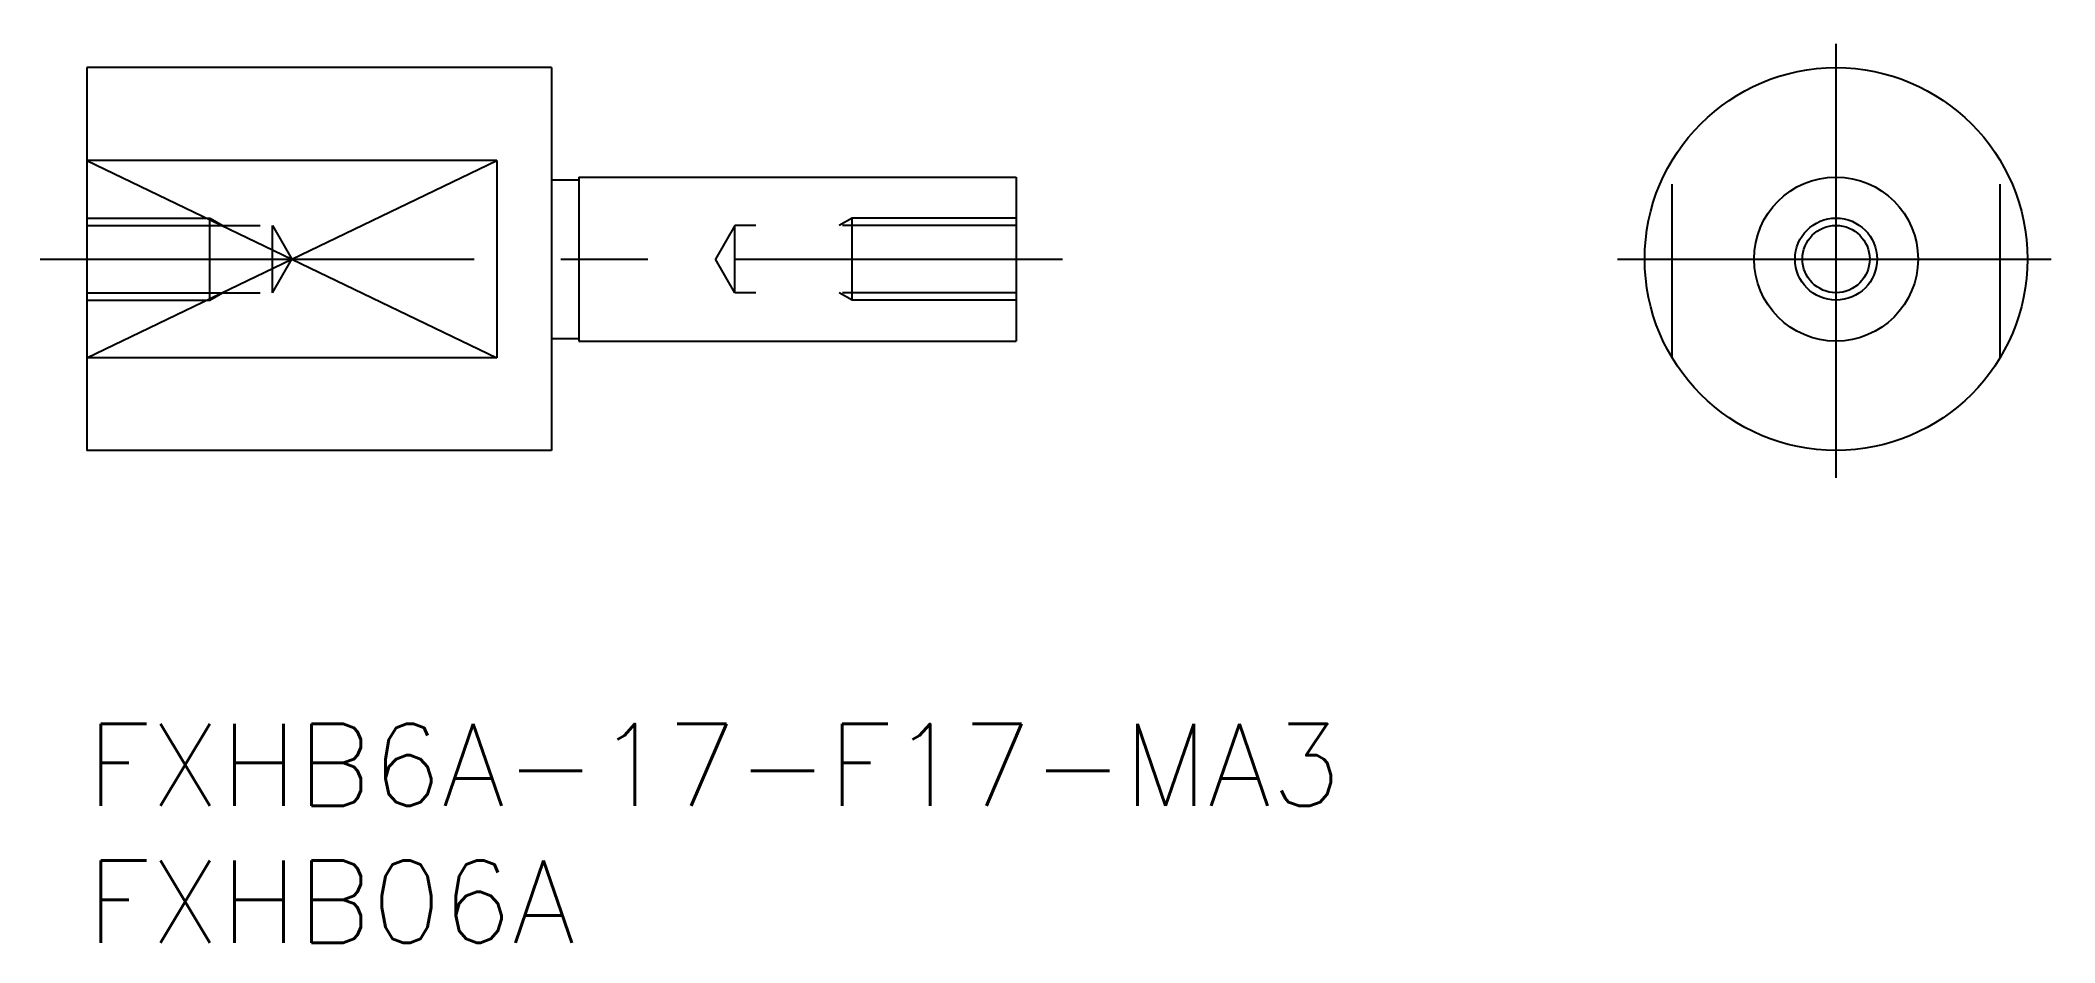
# Model space of a CAD drawing. Extents: x -1.7 to 72, y -8 to 25.
import ezdxf

# ---------------------------------------------------------------- set-up
doc = ezdxf.new("R2010")
doc.units = 0
doc.header["$LTSCALE"] = 0.5
doc.linetypes.add('CENTER', pattern=[50.8, 31.75, -6.35, 6.35, -6.35])
doc.linetypes.add('DASHED', pattern=[19.05, 12.7, -6.35])
for name, color, linetype in [('MSM_CENTER', 1, 'CENTER'), ('MSM_CONTINUOUS', 7, 'CONTINUOUS'), ('MSM_DASHED', 4, 'DASHED'), ('MSM_NARROW', 5, 'CONTINUOUS'), ('MSM_PART_NUMBER', 7, 'CONTINUOUS')]:
    doc.layers.add(name, color=color, linetype=linetype)
doc.styles.get("Standard").update_dxf_attribs({"font": 'txt.shx', "height": 3, "bigfont": 'bigfont.shx'})

# ---------------------------------------------------------------- blocks, each defined once
blk = doc.blocks.new('*U4')
at = {"layer": 'MSM_PART_NUMBER'}
blk.add_text('FXHB6A-17-F17-MA3', height=3, dxfattribs=at).set_placement((0, -3))
blk = doc.blocks.new('*U5')
at = {"layer": 'MSM_PART_NUMBER'}
blk.add_text('FXHB06A', height=3, dxfattribs=at).set_placement((0, -8))

msp = doc.modelspace()

# ---------------------------------------------------------------- linework, layer by layer
at = {"layer": 'MSM_CENTER'}
for p, q in [((64, 9), (64, 25)), ((-1.7, 17), (35.7, 17)), ((56, 17), (72, 17))]:
    msp.add_line(p, q, dxfattribs=at)
at = {"layer": 'MSM_CONTINUOUS'}
for p, q in [((0, 24), (0, 10)), ((17, 24), (0, 24)), ((17, 24), (17, 10)), ((15, 20.606), (0, 20.606)), ((15, 20.606), (15, 13.394)), ((17, 19.9), (18, 19.9)), ((18, 20), (34, 20)), ((18, 20), (18, 14)), ((34, 20), (34, 14)), ((17, 14.1), (18, 14.1)), ((15, 13.394), (0, 13.394)), ((18, 14), (34, 14)), ((17, 10), (0, 10))]:
    msp.add_line(p, q, dxfattribs=at)
for radius in [7, 3, 1.23]:
    msp.add_circle((64, 17), radius, dxfattribs=at)
at = {"layer": 'MSM_DASHED'}
for p, q in [((58, 13.394), (58, 20.606)), ((70, 13.394), (70, 20.606)), ((0, 18.5), (4.5, 18.5)), ((4.5, 18.5), (4.969, 18.229)), ((4.5, 15.5), (4.5, 18.5)), ((28, 18.5), (27.531, 18.229)), ((34, 18.5), (28, 18.5)), ((28, 15.5), (28, 18.5)), ((0, 18.229), (6.79, 18.229)), ((6.79, 15.77), (6.79, 18.229)), ((6.79, 18.229), (7.5, 17)), ((23.71, 18.229), (23, 17)), ((34, 18.229), (23.71, 18.229)), ((23.71, 15.77), (23.71, 18.229)), ((6.79, 15.77), (7.5, 17)), ((23.71, 15.77), (23, 17)), ((0, 15.77), (6.79, 15.77)), ((0, 15.5), (4.5, 15.5)), ((4.5, 15.5), (4.969, 15.77)), ((34, 15.77), (23.71, 15.77)), ((28, 15.5), (27.531, 15.77)), ((34, 15.5), (28, 15.5))]:
    msp.add_line(p, q, dxfattribs=at)
at = {"layer": 'MSM_NARROW'}
for p, q in [((0, 20.606), (15, 13.394)), ((0, 13.394), (15, 20.606))]:
    msp.add_line(p, q, dxfattribs=at)
msp.add_circle((64, 17), 1.5, dxfattribs=at)

# ---------------------------------------------------------------- block references
at = {"layer": 'MSM_CONTINUOUS'}
for name in ['*U4', '*U5']:
    msp.add_blockref(name, (0, 0), dxfattribs=at)

doc.saveas('drawing.dxf')
